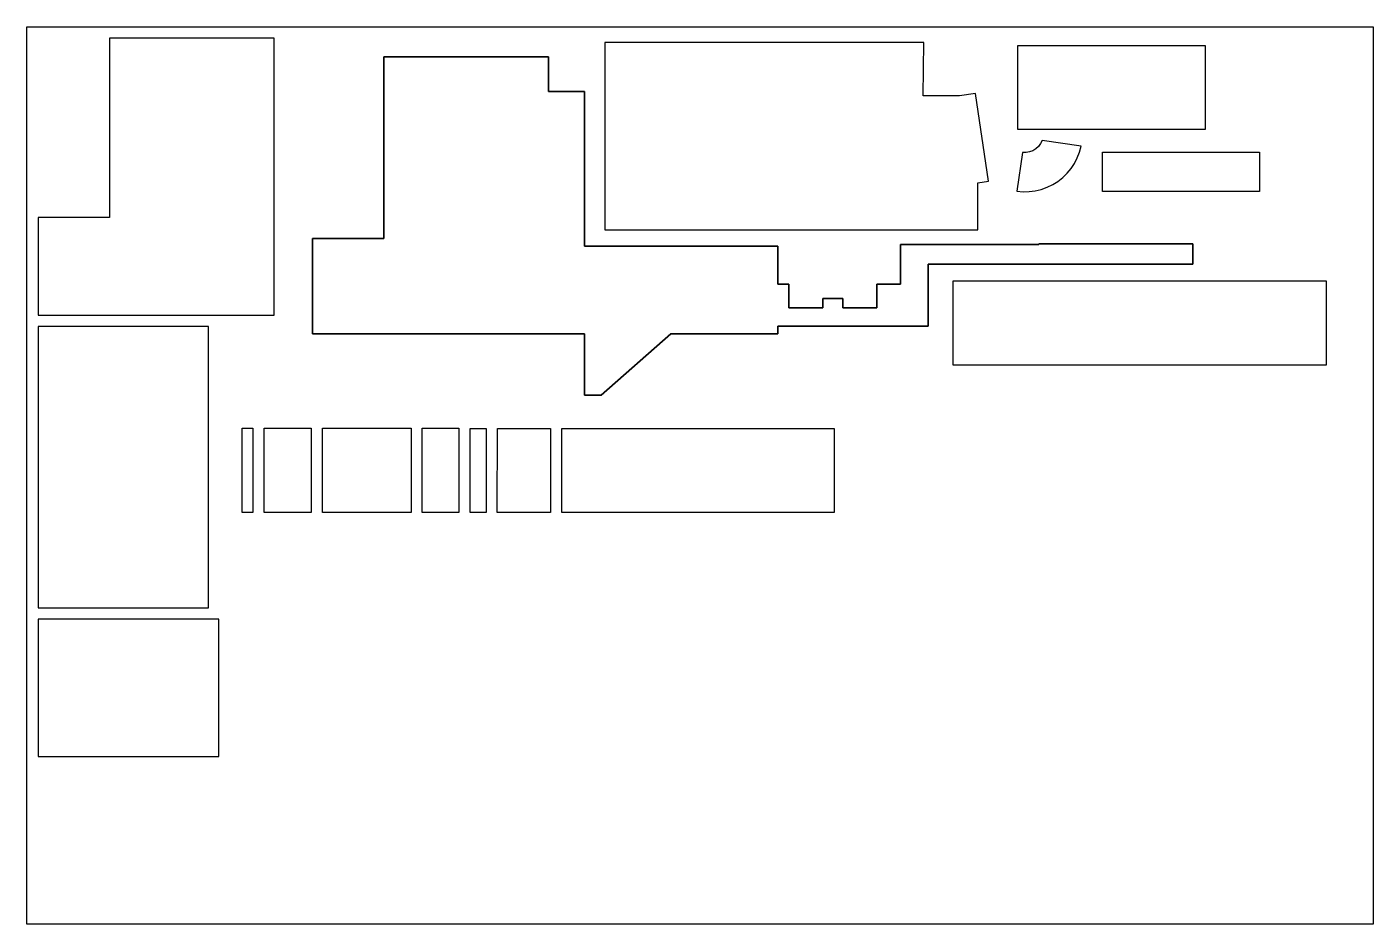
# Model space of a CAD drawing. Extents: x 1 to 601, y 1 to 401.
import ezdxf

# ---------------------------------------------------------------- set-up
doc = ezdxf.new("R2010")
doc.units = 0
doc.layers.add('Layer_1', color=7, linetype='CONTINUOUS')

msp = doc.modelspace()

# ---------------------------------------------------------------- linework, layer by layer
at = {"layer": 'Layer_1', "color": 7}
for points in [[(1.0522, 400.701942), (601.052664, 400.701942), (601.052664, 0.701299), (1.0522, 0.701299), (1.0522, 400.701942)], [(6.052208, 272.201736), (37.802259, 272.201736), (111.302877, 272.201736), (111.302877, 395.701934), (37.802259, 395.701934), (37.802259, 315.701806), (6.052208, 315.701806), (6.052208, 272.201736)], [(424.870381, 310.232297), (424.927381, 331.232331), (429.587389, 331.914832), (423.863379, 370.997895), (416.773368, 369.959493), (400.494342, 369.959493), (400.762342, 393.709111), (258.596114, 393.709571), (258.596114, 310.209797), (424.870381, 310.232297)], [(442.78341, 354.911469), (442.78341, 392.435929), (526.283544, 392.435929), (526.283544, 354.911469), (442.78341, 354.911469)], [(128.337904, 306.397591), (160.087955, 306.397591), (160.087955, 387.380521), (233.588073, 387.380521), (233.588073, 371.852096), (249.588099, 371.852096), (249.588099, 302.880385), (270.700133, 302.880385), (335.690238, 302.880385), (335.690238, 286.024758), (340.616245, 286.024758), (340.617245, 275.516741), (355.76827, 275.517741), (355.76827, 279.560748), (364.768284, 279.568748), (364.768284, 275.517741), (379.919309, 275.518741), (379.919309, 286.026758), (390.463326, 286.026758), (390.462326, 303.666386), (452.022425, 303.669286), (452.022425, 303.919287), (520.771535, 303.921287), (520.771535, 294.922772), (402.742345, 294.922772), (402.742345, 267.280728), (335.690238, 267.277728), (335.690238, 263.880722), (288.101161, 263.880722), (256.936111, 236.493678), (249.588099, 236.493678), (249.588099, 263.880722), (160.087955, 263.880722), (128.337904, 263.880722), (128.337904, 306.397591)], [(442.296409, 327.498325), (445.033413, 327.245224), (447.782418, 327.289224), (450.510422, 327.629625), (453.186426, 328.262526), (455.777431, 329.180627), (458.254435, 330.373129), (460.588438, 331.826032), (462.752442, 333.522434), (464.720445, 335.442437), (466.469448, 337.563741), (467.97845, 339.861444), (469.231452, 342.308648), (470.213454, 344.876753), (470.911455, 347.535857), (453.505427, 350.085161), (452.860426, 348.651859), (451.945424, 347.374757), (450.794423, 346.304255), (449.45442, 345.483054), (447.978418, 344.943453), (446.425416, 344.707052), (444.855413, 344.783152), (442.296409, 327.498325)], [(550.430583, 327.393424), (480.43047, 327.393424), (480.43047, 344.914953), (550.430583, 344.914953), (550.430583, 327.393424)], [(413.867363, 249.9627), (413.867363, 287.48676), (580.141631, 287.48676), (580.141631, 249.9627), (413.867363, 249.9627)], [(6.052208, 141.701526), (81.96823, 141.701526), (81.96823, 267.201728), (6.052208, 267.201728), (6.052208, 141.701526)], [(101.782862, 221.732655), (101.782862, 184.208594), (97.016554, 184.208594), (97.016554, 221.732655), (101.782862, 221.732655)], [(106.78287, 184.208594), (106.78287, 221.732655), (127.782903, 221.732655), (127.782903, 184.208594), (106.78287, 184.208594)], [(132.782911, 184.208594), (132.782911, 221.732655), (172.282975, 221.732655), (172.282975, 184.208594), (132.782911, 184.208594)], [(177.282983, 184.208594), (177.282983, 221.732655), (193.563009, 221.732655), (193.563009, 184.208594), (177.282983, 184.208594)], [(198.563017, 184.206594), (198.563017, 221.730655), (205.728029, 221.730655), (205.728029, 184.206594), (198.563017, 184.206594)], [(210.702037, 184.202594), (210.728037, 221.727655), (234.479075, 221.710655), (234.453075, 184.186594), (210.702037, 184.202594)], [(239.453083, 184.186594), (239.453083, 221.710655), (360.838278, 221.710655), (360.838278, 184.186594), (239.453083, 184.186594)], [(86.552337, 75.462419), (86.552337, 136.701518), (6.052208, 136.701518), (6.052208, 75.462419), (86.552337, 75.462419)]]:
    msp.add_lwpolyline(points, dxfattribs=at)
at = {"layer": 'Layer_1', "color": 1}
for points in [[(160.087955, 387.380521), (160.087955, 306.397591)], [(233.588073, 387.380521), (160.087955, 387.380521)], [(233.588073, 371.852096), (233.588073, 387.380521)], [(249.588099, 371.852096), (233.588073, 371.852096)], [(249.588099, 302.880385), (249.588099, 371.852096)], [(160.087955, 306.397591), (128.337904, 306.397591)], [(128.337904, 306.397591), (128.337904, 263.880722)], [(270.700133, 302.880385), (249.588099, 302.880385)], [(335.690238, 302.880385), (270.700133, 302.880385)], [(335.690238, 286.024758), (335.690238, 302.880385)], [(452.022425, 303.669286), (390.462326, 303.666386)], [(390.462326, 303.666386), (390.463326, 286.026758)], [(520.771535, 303.921287), (452.022425, 303.919287)], [(452.022425, 303.919287), (452.022425, 303.669286)], [(520.771535, 294.922772), (520.771535, 303.921287)], [(402.742345, 294.922772), (520.771535, 294.922772)], [(402.742345, 267.280728), (402.742345, 294.922772)], [(340.616245, 286.024758), (335.690238, 286.024758)], [(340.617245, 275.516741), (340.616245, 286.024758)], [(379.919309, 286.026758), (379.919309, 275.518741)], [(390.463326, 286.026758), (379.919309, 286.026758)], [(364.768284, 279.568748), (355.76827, 279.560748)], [(355.76827, 279.560748), (355.76827, 275.517741)], [(364.768284, 275.517741), (364.768284, 279.568748)], [(355.76827, 275.517741), (340.617245, 275.516741)], [(379.919309, 275.518741), (364.768284, 275.517741)], [(335.690238, 267.277728), (402.742345, 267.280728)], [(335.690238, 263.880722), (335.690238, 267.277728)], [(128.337904, 263.880722), (160.087955, 263.880722)], [(160.087955, 263.880722), (249.588099, 263.880722)], [(249.588099, 263.880722), (249.588099, 236.493678)], [(256.936111, 236.493678), (288.101161, 263.880722)], [(288.101161, 263.880722), (335.690238, 263.880722)], [(249.588099, 236.493678), (256.936111, 236.493678)]]:
    msp.add_lwpolyline(points, dxfattribs=at)

doc.saveas('drawing.dxf')
